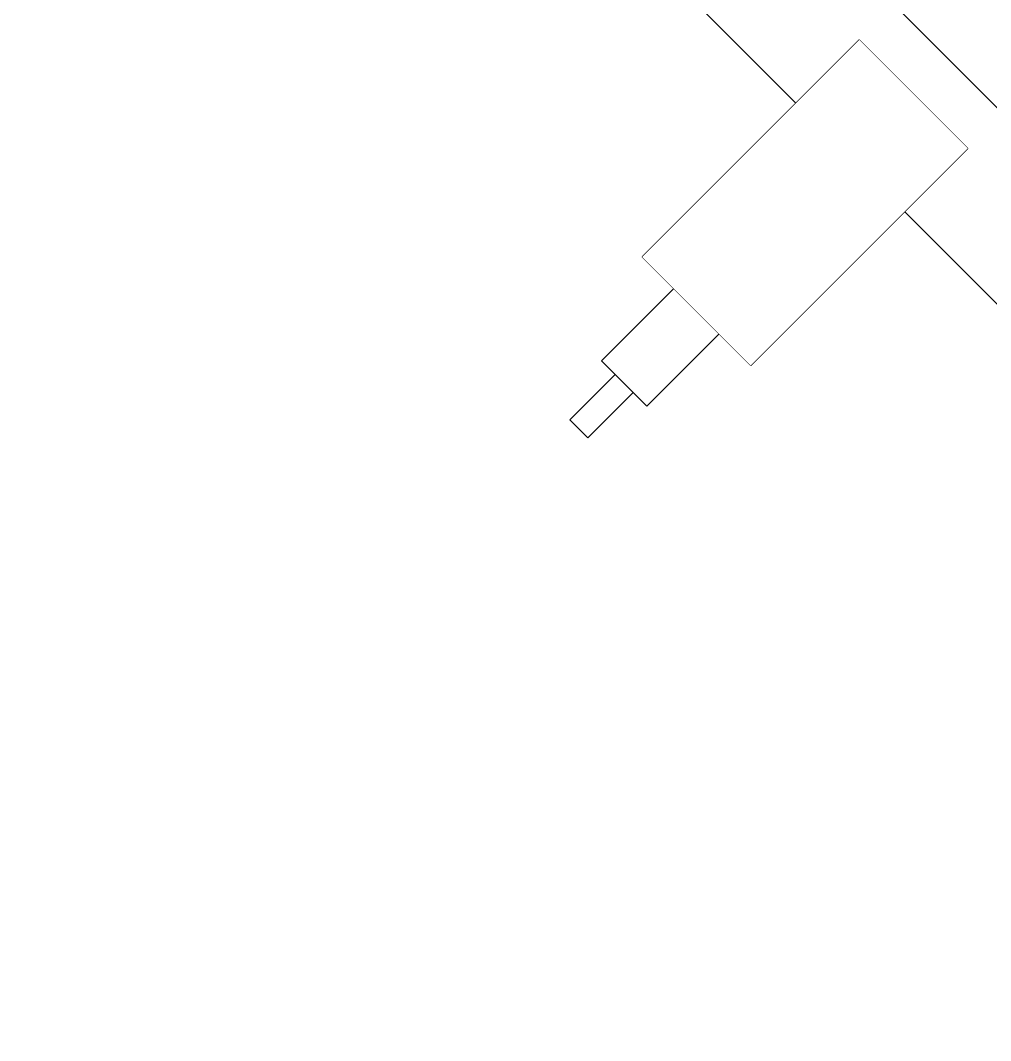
# Model space of a CAD drawing. Header units: centimetres. Extents: x -72470 to -43129, y -18750 to -16337.
# Drawn here: x -72324.7 to -72248.8, y -17271.2 to -17191.5 of the extents above; entities that cross this region are included whole.
import ezdxf

# ---------------------------------------------------------------- set-up
doc = ezdxf.new("R2010")
doc.units = ezdxf.units.CM
doc.header["$MEASUREMENT"] = 0
doc.layers.add('TEFRIS', color=30, linetype='Continuous', lineweight=9)

msp = doc.modelspace()

# ---------------------------------------------------------------- linework, layer by layer
at = {"layer": 'TEFRIS', "color": 0, "linetype": 'Continuous'}
msp.add_lwpolyline([(-72312.759, -17149.223), (-71415.175, -18046.807)], dxfattribs=at)
msp.add_lwpolyline([(-72312.759, -17149.223), (-71415.175, -18046.807)], dxfattribs=at)
msp.add_lwpolyline([(-72312.759, -17149.223), (-71415.175, -18046.807)], dxfattribs=at)
msp.add_lwpolyline([(-72312.759, -17149.223), (-71415.175, -18046.807)], dxfattribs=at)
msp.add_lwpolyline([(-72312.759, -17149.223), (-71415.175, -18046.807)], dxfattribs=at)
msp.add_lwpolyline([(-72312.759, -17149.223), (-71415.175, -18046.807)], dxfattribs=at)
msp.add_lwpolyline([(-72312.759, -17149.223), (-71415.175, -18046.807)], dxfattribs=at)
msp.add_lwpolyline([(-72312.759, -17149.223), (-71415.175, -18046.807)], dxfattribs=at)
msp.add_lwpolyline([(-72312.759, -17149.223), (-71415.175, -18046.807)], dxfattribs=at)
msp.add_lwpolyline([(-72312.759, -17149.223), (-71415.175, -18046.807)], dxfattribs=at)
msp.add_lwpolyline([(-72312.759, -17149.223), (-71415.175, -18046.807)], dxfattribs=at)
msp.add_lwpolyline([(-72312.759, -17149.223), (-71415.175, -18046.807)], dxfattribs=at)
msp.add_lwpolyline([(-72312.759, -17149.223), (-71415.175, -18046.807)], dxfattribs=at)
msp.add_lwpolyline([(-72312.759, -17149.223), (-71415.175, -18046.807)], dxfattribs=at)
msp.add_lwpolyline([(-72312.759, -17149.223), (-71415.175, -18046.807)], dxfattribs=at)
msp.add_lwpolyline([(-72312.759, -17149.223), (-71415.175, -18046.807)], dxfattribs=at)
msp.add_lwpolyline([(-72312.759, -17149.223), (-71415.175, -18046.807)], dxfattribs=at)
msp.add_lwpolyline([(-72312.759, -17149.223), (-71415.175, -18046.807)], dxfattribs=at)
msp.add_lwpolyline([(-72312.759, -17149.223), (-71415.175, -18046.807)], dxfattribs=at)
msp.add_lwpolyline([(-72312.759, -17149.223), (-71415.175, -18046.807)], dxfattribs=at)
msp.add_lwpolyline([(-72312.759, -17149.223), (-71415.175, -18046.807)], dxfattribs=at)
msp.add_lwpolyline([(-72312.759, -17149.223), (-71415.175, -18046.807)], dxfattribs=at)
msp.add_lwpolyline([(-72312.759, -17149.223), (-71415.175, -18046.807)], dxfattribs=at)
msp.add_lwpolyline([(-72312.759, -17149.223), (-71415.175, -18046.807)], dxfattribs=at)
msp.add_lwpolyline([(-72312.759, -17149.223), (-71415.175, -18046.807)], dxfattribs=at)
for points in [[(-72250.598, -17201.485), (-72259.083, -17192.999), (-72276.054, -17209.97), (-72267.569, -17218.455)], [(-72252.012, -17201.485), (-72259.083, -17194.414), (-72274.64, -17209.97), (-72267.569, -17217.041)], [(-72270.044, -17215.98), (-72273.579, -17212.445), (-72279.236, -17218.102), (-72275.7, -17221.637)], [(-72276.761, -17220.576), (-72278.175, -17219.162), (-72281.711, -17222.698), (-72280.297, -17224.112)], [(-72276.761, -17220.576), (-72278.175, -17219.162), (-72281.711, -17222.698), (-72280.297, -17224.112)], [(-72276.761, -17220.576), (-72278.175, -17219.162), (-72281.711, -17222.698), (-72280.297, -17224.112)], [(-72276.761, -17220.576), (-72278.175, -17219.162), (-72281.711, -17222.698), (-72280.297, -17224.112)], [(-72276.761, -17220.576), (-72278.175, -17219.162), (-72281.711, -17222.698), (-72280.297, -17224.112)], [(-72276.761, -17220.576), (-72278.175, -17219.162), (-72281.711, -17222.698), (-72280.297, -17224.112)], [(-72276.761, -17220.576), (-72278.175, -17219.162), (-72281.711, -17222.698), (-72280.297, -17224.112)], [(-72276.761, -17220.576), (-72278.175, -17219.162), (-72281.711, -17222.698), (-72280.297, -17224.112)], [(-72276.761, -17220.576), (-72278.175, -17219.162), (-72281.711, -17222.698), (-72280.297, -17224.112)], [(-72276.761, -17220.576), (-72278.175, -17219.162), (-72281.711, -17222.698), (-72280.297, -17224.112)], [(-72276.761, -17220.576), (-72278.175, -17219.162), (-72281.711, -17222.698), (-72280.297, -17224.112)], [(-72276.761, -17220.576), (-72278.175, -17219.162), (-72281.711, -17222.698), (-72280.297, -17224.112)], [(-72276.761, -17220.576), (-72278.175, -17219.162), (-72281.711, -17222.698), (-72280.297, -17224.112)], [(-72276.761, -17220.576), (-72278.175, -17219.162), (-72281.711, -17222.698), (-72280.297, -17224.112)], [(-72276.761, -17220.576), (-72278.175, -17219.162), (-72281.711, -17222.698), (-72280.297, -17224.112)], [(-72276.761, -17220.576), (-72278.175, -17219.162), (-72281.711, -17222.698), (-72280.297, -17224.112)], [(-72276.761, -17220.576), (-72278.175, -17219.162), (-72281.711, -17222.698), (-72280.297, -17224.112)], [(-72276.761, -17220.576), (-72278.175, -17219.162), (-72281.711, -17222.698), (-72280.297, -17224.112)], [(-72276.761, -17220.576), (-72278.175, -17219.162), (-72281.711, -17222.698), (-72280.297, -17224.112)], [(-72276.761, -17220.576), (-72278.175, -17219.162), (-72281.711, -17222.698), (-72280.297, -17224.112)], [(-72276.761, -17220.576), (-72278.175, -17219.162), (-72281.711, -17222.698), (-72280.297, -17224.112)], [(-72276.761, -17220.576), (-72278.175, -17219.162), (-72281.711, -17222.698), (-72280.297, -17224.112)], [(-72276.761, -17220.576), (-72278.175, -17219.162), (-72281.711, -17222.698), (-72280.297, -17224.112)], [(-72276.761, -17220.576), (-72278.175, -17219.162), (-72281.711, -17222.698), (-72280.297, -17224.112)], [(-72276.761, -17220.576), (-72278.175, -17219.162), (-72281.711, -17222.698), (-72280.297, -17224.112)]]:
    msp.add_lwpolyline(points, close=True, dxfattribs=at)

# ---------------------------------------------------------------- next in the draw order: wipeouts: each hides what was drawn before it
at = {"color": 0, "linetype": 'Continuous'}
msp.add_wipeout([(-72250.598, -17201.485), (-72267.569, -17218.455), (-72276.054, -17209.97), (-72259.083, -17192.999)], dxfattribs=at).dxf.layer = 'TEFRIS'

# ---------------------------------------------------------------- next in the draw order: linework, layer by layer
at = {"layer": 'TEFRIS', "color": 0, "linetype": 'Continuous'}
for points in [[(-72250.598, -17201.485), (-72259.083, -17192.999), (-72276.054, -17209.97), (-72267.569, -17218.455)], [(-72252.012, -17201.485), (-72259.083, -17194.414), (-72274.64, -17209.97), (-72267.569, -17217.041)], [(-72270.044, -17215.98), (-72273.579, -17212.445), (-72279.236, -17218.102), (-72275.7, -17221.637)]]:
    msp.add_lwpolyline(points, close=True, dxfattribs=at)

# ---------------------------------------------------------------- next in the draw order: wipeouts: each hides what was drawn before it
at = {"color": 0, "linetype": 'Continuous'}
msp.add_wipeout([(-72250.598, -17201.485), (-72267.569, -17218.455), (-72276.054, -17209.97), (-72259.083, -17192.999)], dxfattribs=at).dxf.layer = 'TEFRIS'

# ---------------------------------------------------------------- next in the draw order: linework, layer by layer
at = {"layer": 'TEFRIS', "color": 0, "linetype": 'Continuous'}
for points in [[(-72250.598, -17201.485), (-72259.083, -17192.999), (-72276.054, -17209.97), (-72267.569, -17218.455)], [(-72252.012, -17201.485), (-72259.083, -17194.414), (-72274.64, -17209.97), (-72267.569, -17217.041)], [(-72270.044, -17215.98), (-72273.579, -17212.445), (-72279.236, -17218.102), (-72275.7, -17221.637)]]:
    msp.add_lwpolyline(points, close=True, dxfattribs=at)

# ---------------------------------------------------------------- next in the draw order: wipeouts: each hides what was drawn before it
at = {"color": 0, "linetype": 'Continuous'}
msp.add_wipeout([(-72250.598, -17201.485), (-72267.569, -17218.455), (-72276.054, -17209.97), (-72259.083, -17192.999)], dxfattribs=at).dxf.layer = 'TEFRIS'

# ---------------------------------------------------------------- next in the draw order: linework, layer by layer
at = {"layer": 'TEFRIS', "color": 0, "linetype": 'Continuous'}
for points in [[(-72250.598, -17201.485), (-72259.083, -17192.999), (-72276.054, -17209.97), (-72267.569, -17218.455)], [(-72252.012, -17201.485), (-72259.083, -17194.414), (-72274.64, -17209.97), (-72267.569, -17217.041)], [(-72270.044, -17215.98), (-72273.579, -17212.445), (-72279.236, -17218.102), (-72275.7, -17221.637)]]:
    msp.add_lwpolyline(points, close=True, dxfattribs=at)

# ---------------------------------------------------------------- next in the draw order: wipeouts: each hides what was drawn before it
at = {"color": 0, "linetype": 'Continuous'}
msp.add_wipeout([(-72250.598, -17201.485), (-72267.569, -17218.455), (-72276.054, -17209.97), (-72259.083, -17192.999)], dxfattribs=at).dxf.layer = 'TEFRIS'

# ---------------------------------------------------------------- next in the draw order: linework, layer by layer
at = {"layer": 'TEFRIS', "color": 0, "linetype": 'Continuous'}
for points in [[(-72250.598, -17201.485), (-72259.083, -17192.999), (-72276.054, -17209.97), (-72267.569, -17218.455)], [(-72252.012, -17201.485), (-72259.083, -17194.414), (-72274.64, -17209.97), (-72267.569, -17217.041)], [(-72270.044, -17215.98), (-72273.579, -17212.445), (-72279.236, -17218.102), (-72275.7, -17221.637)]]:
    msp.add_lwpolyline(points, close=True, dxfattribs=at)

# ---------------------------------------------------------------- next in the draw order: wipeouts: each hides what was drawn before it
at = {"color": 0, "linetype": 'Continuous'}
msp.add_wipeout([(-72250.598, -17201.485), (-72267.569, -17218.455), (-72276.054, -17209.97), (-72259.083, -17192.999)], dxfattribs=at).dxf.layer = 'TEFRIS'

# ---------------------------------------------------------------- next in the draw order: linework, layer by layer
at = {"layer": 'TEFRIS', "color": 0, "linetype": 'Continuous'}
for points in [[(-72250.598, -17201.485), (-72259.083, -17192.999), (-72276.054, -17209.97), (-72267.569, -17218.455)], [(-72252.012, -17201.485), (-72259.083, -17194.414), (-72274.64, -17209.97), (-72267.569, -17217.041)], [(-72270.044, -17215.98), (-72273.579, -17212.445), (-72279.236, -17218.102), (-72275.7, -17221.637)]]:
    msp.add_lwpolyline(points, close=True, dxfattribs=at)

# ---------------------------------------------------------------- next in the draw order: wipeouts: each hides what was drawn before it
at = {"color": 0, "linetype": 'Continuous'}
msp.add_wipeout([(-72250.598, -17201.485), (-72267.569, -17218.455), (-72276.054, -17209.97), (-72259.083, -17192.999)], dxfattribs=at).dxf.layer = 'TEFRIS'

# ---------------------------------------------------------------- next in the draw order: linework, layer by layer
at = {"layer": 'TEFRIS', "color": 0, "linetype": 'Continuous'}
for points in [[(-72250.598, -17201.485), (-72259.083, -17192.999), (-72276.054, -17209.97), (-72267.569, -17218.455)], [(-72252.012, -17201.485), (-72259.083, -17194.414), (-72274.64, -17209.97), (-72267.569, -17217.041)], [(-72270.044, -17215.98), (-72273.579, -17212.445), (-72279.236, -17218.102), (-72275.7, -17221.637)]]:
    msp.add_lwpolyline(points, close=True, dxfattribs=at)

# ---------------------------------------------------------------- next in the draw order: wipeouts: each hides what was drawn before it
at = {"color": 0, "linetype": 'Continuous'}
msp.add_wipeout([(-72250.598, -17201.485), (-72267.569, -17218.455), (-72276.054, -17209.97), (-72259.083, -17192.999)], dxfattribs=at).dxf.layer = 'TEFRIS'

# ---------------------------------------------------------------- next in the draw order: linework, layer by layer
at = {"layer": 'TEFRIS', "color": 0, "linetype": 'Continuous'}
for points in [[(-72250.598, -17201.485), (-72259.083, -17192.999), (-72276.054, -17209.97), (-72267.569, -17218.455)], [(-72252.012, -17201.485), (-72259.083, -17194.414), (-72274.64, -17209.97), (-72267.569, -17217.041)], [(-72270.044, -17215.98), (-72273.579, -17212.445), (-72279.236, -17218.102), (-72275.7, -17221.637)]]:
    msp.add_lwpolyline(points, close=True, dxfattribs=at)

# ---------------------------------------------------------------- next in the draw order: wipeouts: each hides what was drawn before it
at = {"color": 0, "linetype": 'Continuous'}
msp.add_wipeout([(-72250.598, -17201.485), (-72267.569, -17218.455), (-72276.054, -17209.97), (-72259.083, -17192.999)], dxfattribs=at).dxf.layer = 'TEFRIS'

# ---------------------------------------------------------------- next in the draw order: linework, layer by layer
at = {"layer": 'TEFRIS', "color": 0, "linetype": 'Continuous'}
for points in [[(-72250.598, -17201.485), (-72259.083, -17192.999), (-72276.054, -17209.97), (-72267.569, -17218.455)], [(-72252.012, -17201.485), (-72259.083, -17194.414), (-72274.64, -17209.97), (-72267.569, -17217.041)], [(-72270.044, -17215.98), (-72273.579, -17212.445), (-72279.236, -17218.102), (-72275.7, -17221.637)]]:
    msp.add_lwpolyline(points, close=True, dxfattribs=at)

# ---------------------------------------------------------------- next in the draw order: wipeouts: each hides what was drawn before it
at = {"color": 0, "linetype": 'Continuous'}
msp.add_wipeout([(-72250.598, -17201.485), (-72267.569, -17218.455), (-72276.054, -17209.97), (-72259.083, -17192.999)], dxfattribs=at).dxf.layer = 'TEFRIS'

# ---------------------------------------------------------------- next in the draw order: linework, layer by layer
at = {"layer": 'TEFRIS', "color": 0, "linetype": 'Continuous'}
for points in [[(-72250.598, -17201.485), (-72259.083, -17192.999), (-72276.054, -17209.97), (-72267.569, -17218.455)], [(-72252.012, -17201.485), (-72259.083, -17194.414), (-72274.64, -17209.97), (-72267.569, -17217.041)], [(-72270.044, -17215.98), (-72273.579, -17212.445), (-72279.236, -17218.102), (-72275.7, -17221.637)]]:
    msp.add_lwpolyline(points, close=True, dxfattribs=at)

# ---------------------------------------------------------------- next in the draw order: wipeouts: each hides what was drawn before it
at = {"color": 0, "linetype": 'Continuous'}
msp.add_wipeout([(-72250.598, -17201.485), (-72267.569, -17218.455), (-72276.054, -17209.97), (-72259.083, -17192.999)], dxfattribs=at).dxf.layer = 'TEFRIS'

# ---------------------------------------------------------------- next in the draw order: linework, layer by layer
at = {"layer": 'TEFRIS', "color": 0, "linetype": 'Continuous'}
for points in [[(-72250.598, -17201.485), (-72259.083, -17192.999), (-72276.054, -17209.97), (-72267.569, -17218.455)], [(-72252.012, -17201.485), (-72259.083, -17194.414), (-72274.64, -17209.97), (-72267.569, -17217.041)], [(-72270.044, -17215.98), (-72273.579, -17212.445), (-72279.236, -17218.102), (-72275.7, -17221.637)]]:
    msp.add_lwpolyline(points, close=True, dxfattribs=at)

# ---------------------------------------------------------------- next in the draw order: wipeouts: each hides what was drawn before it
at = {"color": 0, "linetype": 'Continuous'}
msp.add_wipeout([(-72250.598, -17201.485), (-72267.569, -17218.455), (-72276.054, -17209.97), (-72259.083, -17192.999)], dxfattribs=at).dxf.layer = 'TEFRIS'

# ---------------------------------------------------------------- next in the draw order: linework, layer by layer
at = {"layer": 'TEFRIS', "color": 0, "linetype": 'Continuous'}
for points in [[(-72250.598, -17201.485), (-72259.083, -17192.999), (-72276.054, -17209.97), (-72267.569, -17218.455)], [(-72252.012, -17201.485), (-72259.083, -17194.414), (-72274.64, -17209.97), (-72267.569, -17217.041)], [(-72270.044, -17215.98), (-72273.579, -17212.445), (-72279.236, -17218.102), (-72275.7, -17221.637)]]:
    msp.add_lwpolyline(points, close=True, dxfattribs=at)

# ---------------------------------------------------------------- next in the draw order: wipeouts: each hides what was drawn before it
at = {"color": 0, "linetype": 'Continuous'}
msp.add_wipeout([(-72250.598, -17201.485), (-72267.569, -17218.455), (-72276.054, -17209.97), (-72259.083, -17192.999)], dxfattribs=at).dxf.layer = 'TEFRIS'

# ---------------------------------------------------------------- next in the draw order: linework, layer by layer
at = {"layer": 'TEFRIS', "color": 0, "linetype": 'Continuous'}
for points in [[(-72250.598, -17201.485), (-72259.083, -17192.999), (-72276.054, -17209.97), (-72267.569, -17218.455)], [(-72252.012, -17201.485), (-72259.083, -17194.414), (-72274.64, -17209.97), (-72267.569, -17217.041)], [(-72270.044, -17215.98), (-72273.579, -17212.445), (-72279.236, -17218.102), (-72275.7, -17221.637)]]:
    msp.add_lwpolyline(points, close=True, dxfattribs=at)

# ---------------------------------------------------------------- next in the draw order: wipeouts: each hides what was drawn before it
at = {"color": 0, "linetype": 'Continuous'}
msp.add_wipeout([(-72250.598, -17201.485), (-72267.569, -17218.455), (-72276.054, -17209.97), (-72259.083, -17192.999)], dxfattribs=at).dxf.layer = 'TEFRIS'

# ---------------------------------------------------------------- next in the draw order: linework, layer by layer
at = {"layer": 'TEFRIS', "color": 0, "linetype": 'Continuous'}
for points in [[(-72250.598, -17201.485), (-72259.083, -17192.999), (-72276.054, -17209.97), (-72267.569, -17218.455)], [(-72252.012, -17201.485), (-72259.083, -17194.414), (-72274.64, -17209.97), (-72267.569, -17217.041)], [(-72270.044, -17215.98), (-72273.579, -17212.445), (-72279.236, -17218.102), (-72275.7, -17221.637)]]:
    msp.add_lwpolyline(points, close=True, dxfattribs=at)

# ---------------------------------------------------------------- next in the draw order: wipeouts: each hides what was drawn before it
at = {"color": 0, "linetype": 'Continuous'}
msp.add_wipeout([(-72250.598, -17201.485), (-72267.569, -17218.455), (-72276.054, -17209.97), (-72259.083, -17192.999)], dxfattribs=at).dxf.layer = 'TEFRIS'

# ---------------------------------------------------------------- next in the draw order: linework, layer by layer
at = {"layer": 'TEFRIS', "color": 0, "linetype": 'Continuous'}
for points in [[(-72250.598, -17201.485), (-72259.083, -17192.999), (-72276.054, -17209.97), (-72267.569, -17218.455)], [(-72252.012, -17201.485), (-72259.083, -17194.414), (-72274.64, -17209.97), (-72267.569, -17217.041)], [(-72270.044, -17215.98), (-72273.579, -17212.445), (-72279.236, -17218.102), (-72275.7, -17221.637)]]:
    msp.add_lwpolyline(points, close=True, dxfattribs=at)

# ---------------------------------------------------------------- next in the draw order: wipeouts: each hides what was drawn before it
at = {"color": 0, "linetype": 'Continuous'}
msp.add_wipeout([(-72250.598, -17201.485), (-72267.569, -17218.455), (-72276.054, -17209.97), (-72259.083, -17192.999)], dxfattribs=at).dxf.layer = 'TEFRIS'

# ---------------------------------------------------------------- next in the draw order: linework, layer by layer
at = {"layer": 'TEFRIS', "color": 0, "linetype": 'Continuous'}
for points in [[(-72250.598, -17201.485), (-72259.083, -17192.999), (-72276.054, -17209.97), (-72267.569, -17218.455)], [(-72252.012, -17201.485), (-72259.083, -17194.414), (-72274.64, -17209.97), (-72267.569, -17217.041)], [(-72270.044, -17215.98), (-72273.579, -17212.445), (-72279.236, -17218.102), (-72275.7, -17221.637)]]:
    msp.add_lwpolyline(points, close=True, dxfattribs=at)

# ---------------------------------------------------------------- next in the draw order: wipeouts: each hides what was drawn before it
at = {"color": 0, "linetype": 'Continuous'}
msp.add_wipeout([(-72250.598, -17201.485), (-72267.569, -17218.455), (-72276.054, -17209.97), (-72259.083, -17192.999)], dxfattribs=at).dxf.layer = 'TEFRIS'

# ---------------------------------------------------------------- next in the draw order: linework, layer by layer
at = {"layer": 'TEFRIS', "color": 0, "linetype": 'Continuous'}
for points in [[(-72250.598, -17201.485), (-72259.083, -17192.999), (-72276.054, -17209.97), (-72267.569, -17218.455)], [(-72252.012, -17201.485), (-72259.083, -17194.414), (-72274.64, -17209.97), (-72267.569, -17217.041)], [(-72270.044, -17215.98), (-72273.579, -17212.445), (-72279.236, -17218.102), (-72275.7, -17221.637)]]:
    msp.add_lwpolyline(points, close=True, dxfattribs=at)

# ---------------------------------------------------------------- next in the draw order: wipeouts: each hides what was drawn before it
at = {"color": 0, "linetype": 'Continuous'}
msp.add_wipeout([(-72250.598, -17201.485), (-72267.569, -17218.455), (-72276.054, -17209.97), (-72259.083, -17192.999)], dxfattribs=at).dxf.layer = 'TEFRIS'

# ---------------------------------------------------------------- next in the draw order: linework, layer by layer
at = {"layer": 'TEFRIS', "color": 0, "linetype": 'Continuous'}
for points in [[(-72250.598, -17201.485), (-72259.083, -17192.999), (-72276.054, -17209.97), (-72267.569, -17218.455)], [(-72252.012, -17201.485), (-72259.083, -17194.414), (-72274.64, -17209.97), (-72267.569, -17217.041)], [(-72270.044, -17215.98), (-72273.579, -17212.445), (-72279.236, -17218.102), (-72275.7, -17221.637)]]:
    msp.add_lwpolyline(points, close=True, dxfattribs=at)

# ---------------------------------------------------------------- next in the draw order: wipeouts: each hides what was drawn before it
at = {"color": 0, "linetype": 'Continuous'}
msp.add_wipeout([(-72250.598, -17201.485), (-72267.569, -17218.455), (-72276.054, -17209.97), (-72259.083, -17192.999)], dxfattribs=at).dxf.layer = 'TEFRIS'

# ---------------------------------------------------------------- next in the draw order: linework, layer by layer
at = {"layer": 'TEFRIS', "color": 0, "linetype": 'Continuous'}
for points in [[(-72250.598, -17201.485), (-72259.083, -17192.999), (-72276.054, -17209.97), (-72267.569, -17218.455)], [(-72252.012, -17201.485), (-72259.083, -17194.414), (-72274.64, -17209.97), (-72267.569, -17217.041)], [(-72270.044, -17215.98), (-72273.579, -17212.445), (-72279.236, -17218.102), (-72275.7, -17221.637)]]:
    msp.add_lwpolyline(points, close=True, dxfattribs=at)

# ---------------------------------------------------------------- next in the draw order: wipeouts: each hides what was drawn before it
at = {"color": 0, "linetype": 'Continuous'}
msp.add_wipeout([(-72250.598, -17201.485), (-72267.569, -17218.455), (-72276.054, -17209.97), (-72259.083, -17192.999)], dxfattribs=at).dxf.layer = 'TEFRIS'

# ---------------------------------------------------------------- next in the draw order: linework, layer by layer
at = {"layer": 'TEFRIS', "color": 0, "linetype": 'Continuous'}
for points in [[(-72250.598, -17201.485), (-72259.083, -17192.999), (-72276.054, -17209.97), (-72267.569, -17218.455)], [(-72252.012, -17201.485), (-72259.083, -17194.414), (-72274.64, -17209.97), (-72267.569, -17217.041)], [(-72270.044, -17215.98), (-72273.579, -17212.445), (-72279.236, -17218.102), (-72275.7, -17221.637)]]:
    msp.add_lwpolyline(points, close=True, dxfattribs=at)

# ---------------------------------------------------------------- next in the draw order: wipeouts: each hides what was drawn before it
at = {"color": 0, "linetype": 'Continuous'}
msp.add_wipeout([(-72250.598, -17201.485), (-72267.569, -17218.455), (-72276.054, -17209.97), (-72259.083, -17192.999)], dxfattribs=at).dxf.layer = 'TEFRIS'

# ---------------------------------------------------------------- next in the draw order: linework, layer by layer
at = {"layer": 'TEFRIS', "color": 0, "linetype": 'Continuous'}
for points in [[(-72250.598, -17201.485), (-72259.083, -17192.999), (-72276.054, -17209.97), (-72267.569, -17218.455)], [(-72252.012, -17201.485), (-72259.083, -17194.414), (-72274.64, -17209.97), (-72267.569, -17217.041)], [(-72270.044, -17215.98), (-72273.579, -17212.445), (-72279.236, -17218.102), (-72275.7, -17221.637)]]:
    msp.add_lwpolyline(points, close=True, dxfattribs=at)

# ---------------------------------------------------------------- next in the draw order: wipeouts: each hides what was drawn before it
at = {"color": 0, "linetype": 'Continuous'}
msp.add_wipeout([(-72250.598, -17201.485), (-72267.569, -17218.455), (-72276.054, -17209.97), (-72259.083, -17192.999)], dxfattribs=at).dxf.layer = 'TEFRIS'

# ---------------------------------------------------------------- next in the draw order: linework, layer by layer
at = {"layer": 'TEFRIS', "color": 0, "linetype": 'Continuous'}
for points in [[(-72250.598, -17201.485), (-72259.083, -17192.999), (-72276.054, -17209.97), (-72267.569, -17218.455)], [(-72252.012, -17201.485), (-72259.083, -17194.414), (-72274.64, -17209.97), (-72267.569, -17217.041)], [(-72270.044, -17215.98), (-72273.579, -17212.445), (-72279.236, -17218.102), (-72275.7, -17221.637)]]:
    msp.add_lwpolyline(points, close=True, dxfattribs=at)

# ---------------------------------------------------------------- next in the draw order: wipeouts: each hides what was drawn before it
at = {"color": 0, "linetype": 'Continuous'}
msp.add_wipeout([(-72250.598, -17201.485), (-72267.569, -17218.455), (-72276.054, -17209.97), (-72259.083, -17192.999)], dxfattribs=at).dxf.layer = 'TEFRIS'

# ---------------------------------------------------------------- next in the draw order: linework, layer by layer
at = {"layer": 'TEFRIS', "color": 0, "linetype": 'Continuous'}
for points in [[(-72250.598, -17201.485), (-72259.083, -17192.999), (-72276.054, -17209.97), (-72267.569, -17218.455)], [(-72252.012, -17201.485), (-72259.083, -17194.414), (-72274.64, -17209.97), (-72267.569, -17217.041)], [(-72270.044, -17215.98), (-72273.579, -17212.445), (-72279.236, -17218.102), (-72275.7, -17221.637)]]:
    msp.add_lwpolyline(points, close=True, dxfattribs=at)

# ---------------------------------------------------------------- next in the draw order: wipeouts: each hides what was drawn before it
at = {"color": 0, "linetype": 'Continuous'}
msp.add_wipeout([(-72250.598, -17201.485), (-72267.569, -17218.455), (-72276.054, -17209.97), (-72259.083, -17192.999)], dxfattribs=at).dxf.layer = 'TEFRIS'

# ---------------------------------------------------------------- next in the draw order: linework, layer by layer
at = {"layer": 'TEFRIS', "color": 0, "linetype": 'Continuous'}
for points in [[(-72250.598, -17201.485), (-72259.083, -17192.999), (-72276.054, -17209.97), (-72267.569, -17218.455)], [(-72252.012, -17201.485), (-72259.083, -17194.414), (-72274.64, -17209.97), (-72267.569, -17217.041)], [(-72270.044, -17215.98), (-72273.579, -17212.445), (-72279.236, -17218.102), (-72275.7, -17221.637)]]:
    msp.add_lwpolyline(points, close=True, dxfattribs=at)

# ---------------------------------------------------------------- next in the draw order: wipeouts: each hides what was drawn before it
at = {"color": 0, "linetype": 'Continuous'}
msp.add_wipeout([(-72250.598, -17201.485), (-72267.569, -17218.455), (-72276.054, -17209.97), (-72259.083, -17192.999)], dxfattribs=at).dxf.layer = 'TEFRIS'

# ---------------------------------------------------------------- next in the draw order: linework, layer by layer
at = {"layer": 'TEFRIS', "color": 0, "linetype": 'Continuous'}
for points in [[(-72250.598, -17201.485), (-72259.083, -17192.999), (-72276.054, -17209.97), (-72267.569, -17218.455)], [(-72252.012, -17201.485), (-72259.083, -17194.414), (-72274.64, -17209.97), (-72267.569, -17217.041)], [(-72270.044, -17215.98), (-72273.579, -17212.445), (-72279.236, -17218.102), (-72275.7, -17221.637)]]:
    msp.add_lwpolyline(points, close=True, dxfattribs=at)

# ---------------------------------------------------------------- next in the draw order: wipeouts: each hides what was drawn before it
at = {"color": 0, "linetype": 'Continuous'}
msp.add_wipeout([(-72250.598, -17201.485), (-72267.569, -17218.455), (-72276.054, -17209.97), (-72259.083, -17192.999)], dxfattribs=at).dxf.layer = 'TEFRIS'

# ---------------------------------------------------------------- next in the draw order: linework, layer by layer
at = {"layer": 'TEFRIS', "color": 0, "linetype": 'Continuous'}
msp.add_line((-72324.661, -17121.741), (-71998.998, -17448.416), dxfattribs=at)

doc.saveas('drawing.dxf')
